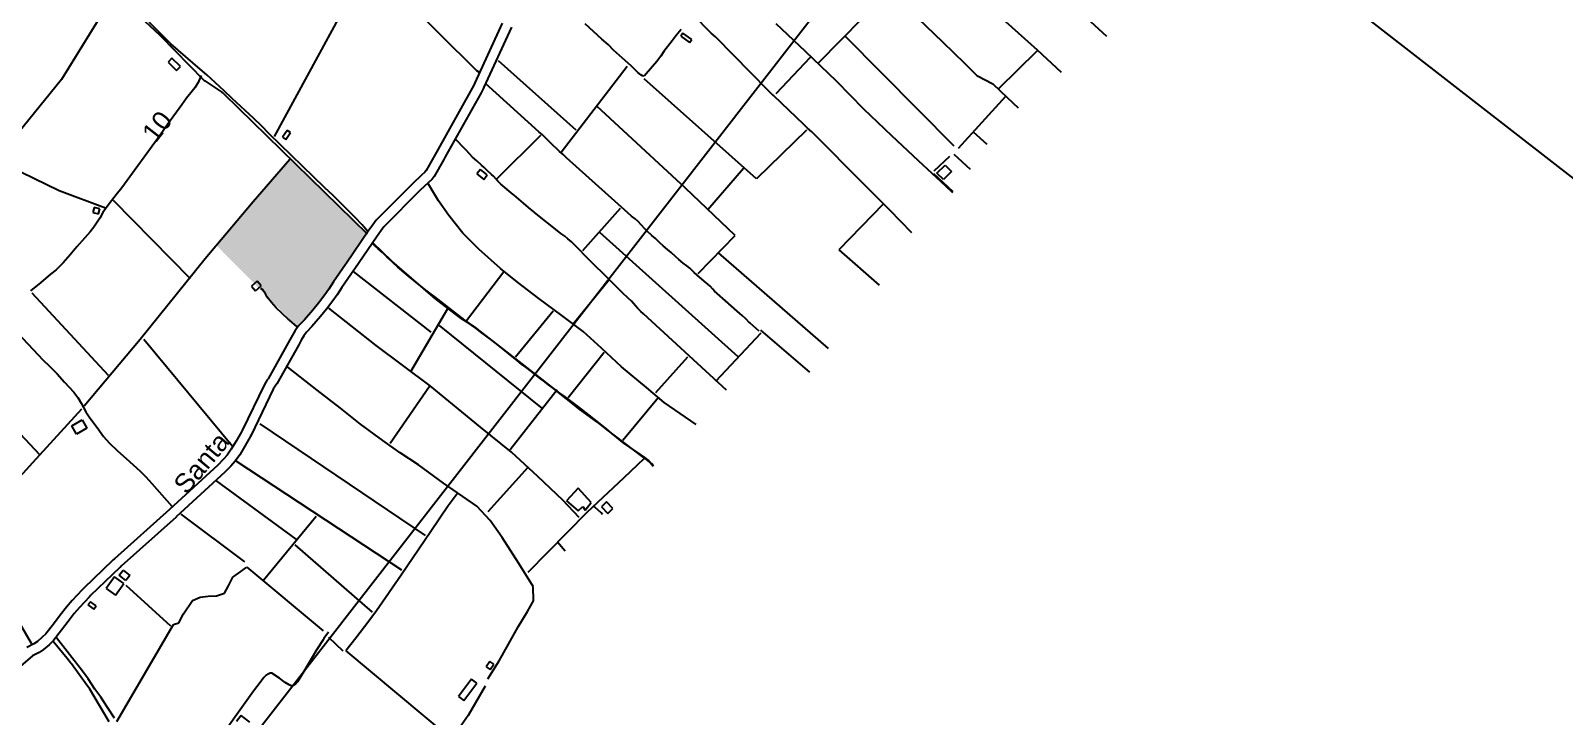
# Model space of a CAD drawing. Header units: metres. Extents: x 750363 to 753809, y 4417932 to 4421953.
# Drawn here: x 751141 to 752357, y 4420612 to 4421156 of the extents above; entities that cross this region are included whole.
import ezdxf
from ezdxf.enums import TextEntityAlignment as Align

# ---------------------------------------------------------------- set-up
doc = ezdxf.new("R2010")
doc.units = ezdxf.units.M
for name, color, linetype in [('----AMARILLO', 2, 'Continuous'), ('ACEQUIAS$0$125', 8, 'Continuous'), ('ACEQUIAS$0$162', 8, 'Continuous'), ('CAMINOS$0$84', 8, 'Continuous'), ('CAMINOS$0$85', 8, 'Continuous'), ('M2$0$11', 8, 'Continuous'), ('M2$0$16', 8, 'Continuous'), ('TEXTOS10$0$5', 8, 'Continuous'), ('TEXTOS10$0$997', 8, 'Continuous')]:
    doc.layers.add(name, color=color, linetype=linetype)
doc.styles.add('Arial', font='arial.ttf')

msp = doc.modelspace()

# ---------------------------------------------------------------- hatches: boundary and pattern name
at = {"layer": '----AMARILLO'}
msp.add_hatch(color=52, dxfattribs=at).paths.add_polyline_path([(751407.3, 4420995), (751372.6, 4420943.5), (751361.1, 4420929.5), (751353.1, 4420920.4), (751332.2, 4420941.6), (751288.6, 4420985.6), (751347.2, 4421053.7)])

# ---------------------------------------------------------------- linework, layer by layer
msp.add_lwpolyline([(750362.6, 4419366.9), (751925.9, 4421379.1), (753772.5, 4419944.5), (752209.3, 4417932.3)], close=True)
at = {"layer": 'ACEQUIAS$0$125', "color": 254}
for p, q in [((751334.7, 4421071.9, 1.3), (751408.8, 4421208.2, 1.3)), ((751204.8, 4421180.2, 1.3), (751166, 4421117.1, 1.3)), ((751822.5, 4421187.8, 1.3), (751765.8, 4421130.1, 1.3)), ((751891.4, 4421183.5, 1.3), (751939.2, 4421140.6, 1.3)), ((751838.3, 4421171.8, 1.3), (751864.1, 4421146.9, 1.3)), ((751732.1, 4421161.4, 1.3), (751755.2, 4421139.5, 1.3)), ((751787, 4421151.3, 1.3), (751873.2, 4421064.3, 1.3)), ((751864.1, 4421146.9, 1.3), (751881.5, 4421129.8, 1.3)), ((751573.7, 4421076.9, 1.3), (751512.2, 4421131.7, 1.3)), ((751759.2, 4421134.5, 1.3), (751732.1, 4421105.7, 1.3)), ((751755.2, 4421139.5, 1.3), (751780, 4421115.8, 1.3)), ((751908.8, 4421109.9, 1.3), (751939.1, 4421139.8, 1.3)), ((751939.2, 4421140.6, 1.3), (751958.2, 4421122.7, 1.3)), ((751614.2, 4421127.2, 1.3), (751562, 4421059.2, 1.3)), ((751881.5, 4421129.8, 1.3), (751891.4, 4421120.1, 1.3)), ((751881.5, 4421129.8, 1.3), (751891.4, 4421120.1, 1.3)), ((751891.4, 4421120.1, 1.3), (751904.2, 4421113.5, 1.3)), ((751166, 4421117.1, 1.3), (751113.6, 4421052.5, 1.3)), ((751716.8, 4421038.3, 1.3), (751627.7, 4421117.4, 1.3)), ((751780, 4421115.8, 1.3), (751801.6, 4421093.8, 1.3)), ((751904.2, 4421113.5, 1.3), (751915.4, 4421102.6, 1.3)), ((751660.5, 4421030.9, 1.3), (751590.2, 4421095.9, 1.3)), ((751914.2, 4421103.5, 1.3), (751876.5, 4421062.2, 1.3)), ((751914.2, 4421103.5, 1.3), (751876.5, 4421062.2, 1.3)), ((751915.4, 4421102.6, 1.3), (751924.2, 4421094.4, 1.3)), ((751801.6, 4421093.8, 1.3), (751823.8, 4421072.7, 1.3)), ((751545.5, 4421072.6, 1.3), (751510.9, 4421038.2, 1.3)), ((751756.3, 4421076.8, 1.3), (751716.8, 4421038.3, 1.3)), ((751823.8, 4421072.7, 1.3), (751845, 4421052.7, 1.3)), ((751888.6, 4421075.5, 1.3), (751899.4, 4421065.7, 1.3)), ((751347, 4421053.6, 1.3), (751317.7, 4421020, 1.3)), ((751678.2, 4421014, 1.3), (751706.4, 4421046.6, 1.3)), ((751845, 4421052.7, 1.3), (751866.5, 4421032.7, 1.3)), ((751869.7, 4421055.9, 1.3), (751857.4, 4421044.2, 1.3)), ((751464.6, 4421020.7, 1.3), (751456.9, 4421033.9, 1.3)), ((751872.6, 4421028, 1.3), (751857.2, 4421042.2, 1.3)), ((751872.6, 4421028, 1.3), (751857.2, 4421042.2, 1.3)), ((751206.9, 4421021.2, 1.3), (751267.9, 4420959.2, 1.3)), ((751699.9, 4420993.2, 1.3), (751660.5, 4421030.9, 1.3)), ((751866.5, 4421032.7, 1.3), (751872.2, 4421027.5, 1.3)), ((751317.7, 4421020, 1.3), (751279.7, 4420974.9, 1.3)), ((751472.8, 4421009.2, 1.3), (751464.6, 4421020.7, 1.3)), ((751484.1, 4420995.1, 1.3), (751472.8, 4421009.2, 1.3)), ((751579.2, 4420981.4, 1.3), (751609.1, 4421014.9, 1.3)), ((751496.8, 4420982.4, 1.3), (751484.1, 4420995.1, 1.3)), ((751592.3, 4420996, 1.3), (751702, 4420897.4, 1.3)), ((751670.4, 4420963.1, 1.3), (751699.9, 4420993.2, 1.3)), ((751279.7, 4420974.9, 1.3), (751228.4, 4420911, 1.3)), ((751513.9, 4420967.2, 1.3), (751496.8, 4420982.4, 1.3)), ((751773.7, 4420903.8, 1.3), (751686.6, 4420979.5, 1.3)), ((751459, 4420916.8, 1.3), (751397.4, 4420964.8, 1.3)), ((751486.8, 4420925.9, 1.3), (751516.6, 4420964.8, 1.3)), ((751527.4, 4420956.4, 1.3), (751513.9, 4420967.2, 1.3)), ((751544.3, 4420943.3, 1.3), (751527.4, 4420956.4, 1.3)), ((751600, 4420958.2, 1.3), (751571.5, 4420922.9, 1.3)), ((751203.2, 4420882.4, 1.3), (751142.8, 4420947.7, 1.3)), ((751562.4, 4420929.9, 1.3), (751544.3, 4420943.3, 1.3)), ((751415.2, 4420906, 1.3), (751377.9, 4420935.7, 1.3)), ((751442.9, 4420885.6, 1.3), (751472.2, 4420935.5, 1.3)), ((751555.5, 4420933.2, 1.3), (751525.7, 4420896.9, 1.3)), ((751579.3, 4420917.1, 1.3), (751562.4, 4420929.9, 1.3)), ((751465.3, 4420922.1, 1.3), (751546.9, 4420856.3, 1.3)), ((751593.8, 4420904, 1.3), (751579.3, 4420917.1, 1.3)), ((751720.3, 4420915.8, 1.3), (751684.3, 4420877.5, 1.3)), ((751759, 4420884.9, 1.3), (751720.1, 4420918.3, 1.3)), ((751228.4, 4420911, 1.3), (751184, 4420858.1, 1.3)), ((751231.1, 4420911.1, 1.3), (751301.7, 4420826.1, 1.3)), ((751458.1, 4420874.1, 1.3), (751415.2, 4420906, 1.3)), ((751567.4, 4420864.9, 1.3), (751596.1, 4420900.7, 1.3)), ((751609.7, 4420889.2, 1.3), (751593.8, 4420904, 1.3)), ((751148.8, 4420819.4, 1.3), (751082.9, 4420889.7, 1.3)), ((751368.5, 4420870.7, 1.3), (751345.3, 4420888.9, 1.3)), ((751629.7, 4420872.8, 1.3), (751609.7, 4420889.2, 1.3)), ((751637.1, 4420868.8, 1.3), (751662.4, 4420897.2, 1.3)), ((751387.1, 4420856.5, 1.3), (751368.5, 4420870.7, 1.3)), ((751426.3, 4420828.7, 1.3), (751457.6, 4420873.9, 1.3)), ((751497.9, 4420841.3, 1.3), (751458.1, 4420874.1, 1.3)), ((751558.8, 4420870.9, 1.3), (751521.6, 4420823.3, 1.3)), ((751639.2, 4420864.8, 1.3), (751610.9, 4420830.9, 1.3)), ((751643.6, 4420861, 1.3), (751629.7, 4420872.8, 1.3)), ((751143.3, 4420813.3, 1.3), (751182, 4420855.9, 1.3)), ((751402.8, 4420843.7, 1.3), (751387.1, 4420856.5, 1.3)), ((751669, 4420843.5, 1.3), (751643.6, 4420861, 1.3)), ((751454.4, 4420755.6, 1.3), (751323.3, 4420843.9, 1.3)), ((751420.5, 4420830.7, 1.3), (751402.8, 4420843.7, 1.3)), ((751522.6, 4420821.5, 1.3), (751497.9, 4420841.3, 1.3)), ((751434.4, 4420821.1, 1.3), (751420.5, 4420830.7, 1.3)), ((751449, 4420811.6, 1.3), (751434.4, 4420821.1, 1.3)), ((751543.4, 4420802.3, 1.3), (751522.6, 4420821.5, 1.3)), ((751612, 4420801.4, 1.3), (751627.8, 4420816.6, 1.3)), ((751125.5, 4420793.9, 1.3), (751143.3, 4420813.3, 1.3)), ((751435.6, 4420728, 1.3), (751304.4, 4420814.4, 1.3)), ((751468.7, 4420796.9, 1.3), (751449, 4420811.6, 1.3)), ((751535.6, 4420809.4, 1.3), (751503.7, 4420774.2, 1.3)), ((751563.2, 4420783.5, 1.3), (751543.4, 4420802.3, 1.3)), ((751351.8, 4420752.6, 1.3), (751288.9, 4420798.7, 1.3)), ((751495.1, 4420778.7, 1.3), (751468.7, 4420796.9, 1.3)), ((751582.6, 4420773.9, 1.3), (751612, 4420801.4, 1.3)), ((751472.3, 4420778.9, 1.3), (751458.7, 4420758.7, 1.3)), ((751479.6, 4420788.6, 1.3), (751472.3, 4420778.9, 1.3)), ((751505.6, 4420767.3, 1.3), (751495.1, 4420778.7, 1.3)), ((751576.3, 4420769.7, 1.3), (751563.2, 4420783.5, 1.3)), ((751311.3, 4420734.6, 1.3), (751260.7, 4420772.5, 1.3)), ((751325.7, 4420719.8, 1.3), (751367.8, 4420770.8, 1.3)), ((751515.2, 4420753.8, 1.3), (751505.6, 4420767.3, 1.3)), ((751535.7, 4420726.5, 1.3), (751582.6, 4420773.9, 1.3)), ((751458.7, 4420758.7, 1.3), (751435, 4420724, 1.3)), ((751528.4, 4420733.2, 1.3), (751515.2, 4420753.8, 1.3)), ((751412.5, 4420694.7, 1.3), (751351, 4420748.2, 1.3)), ((751565.2, 4420743.1, 1.3), (751559.1, 4420750.1, 1.3)), ((751306.1, 4420725.6, 1.3), (751312.7, 4420730.4, 1.3)), ((751312.7, 4420730.4, 1.3), (751373.2, 4420679.9, 1.3)), ((751539.8, 4420715, 1.3), (751528.4, 4420733.2, 1.3)), ((751298.3, 4420715.7, 1.3), (751301.7, 4420722.4, 1.3)), ((751301.7, 4420722.4, 1.3), (751306.1, 4420725.6, 1.3)), ((751435, 4420724, 1.3), (751415.7, 4420695.7, 1.3)), ((751252.7, 4420683.5, 1.3), (751217.2, 4420715.9, 1.3)), ((751269.8, 4420704, 1.3), (751275.9, 4420706.7, 1.3)), ((751275.9, 4420706.7, 1.3), (751282.2, 4420707.3, 1.3)), ((751282.2, 4420707.3, 1.3), (751288.7, 4420707.7, 1.3)), ((751288.7, 4420707.7, 1.3), (751295.1, 4420709.8, 1.3)), ((751295.1, 4420709.8, 1.3), (751298.3, 4420715.7, 1.3)), ((751540.1, 4420703.7, 1.3), (751539.8, 4420715, 1.3)), ((751258.9, 4420686.3, 1.3), (751262.7, 4420693.5, 1.3)), ((751262.7, 4420693.5, 1.3), (751269.8, 4420704, 1.3)), ((751415.7, 4420695.7, 1.3), (751409.5, 4420687.5, 1.3)), ((751527.8, 4420683.1, 1.3), (751535.3, 4420695.3, 1.3)), ((751535.3, 4420695.3, 1.3), (751540.1, 4420703.7, 1.3)), ((751209.8, 4420608, 1.3), (751254.6, 4420685, 1.3)), ((751254.6, 4420685, 1.3), (751258.9, 4420686.3, 1.3)), ((751409.5, 4420687.5, 1.3), (751399.1, 4420674, 1.3)), ((751520.2, 4420669.3, 1.3), (751527.8, 4420683.1, 1.3)), ((751389.2, 4420663.7, 1.3), (751377.8, 4420674.7, 1.3)), ((751399.1, 4420674, 1.3), (751391.4, 4420664, 1.3)), ((751512.9, 4420656.1, 1.3), (751520.2, 4420669.3, 1.3)), ((751391.4, 4420664, 1.3), (751473.1, 4420595.6, 1.3)), ((751503.9, 4420641.9, 1.3), (751512.9, 4420656.1, 1.3)), ((751501.8, 4420636, 1.3), (751494.1, 4420622.8, 1.3)), ((751494.1, 4420622.8, 1.3), (751488.2, 4420612.8, 1.3)), ((751488.2, 4420612.8, 1.3), (751480.9, 4420602.2, 1.3))]:
    msp.add_line(p, q, dxfattribs=at)
at = {"layer": 'ACEQUIAS$0$162', "color": 254}
for p, q in [((751680.9, 4421153.8, 1.3), (751641.8, 4421193.5, 1.3)), ((751228.4, 4421166.6, 1.3), (751243.7, 4421152.4, 1.3)), ((751243.7, 4421152.4, 1.3), (751244.2, 4421151.9, 1.3)), ((751244.2, 4421151.9, 1.3), (751244.5, 4421151.5, 1.3)), ((751244.5, 4421151.5, 1.3), (751278.4, 4421116.6, 1.3)), ((751684.3, 4421150.8, 1.3), (751680.9, 4421153.8, 1.3)), ((751684.9, 4421150.3, 1.3), (751684.3, 4421150.8, 1.3)), ((751725.9, 4421108.3, 1.3), (751684.9, 4421150.3, 1.3)), ((751278.4, 4421116.6, 1.3), (751279, 4421116.2, 1.3)), ((751279, 4421116.2, 1.3), (751279.4, 4421116, 1.3)), ((751279.4, 4421116, 1.3), (751293.1, 4421107, 1.3)), ((751293.1, 4421107, 1.3), (751293.6, 4421106.6, 1.3)), ((751293.6, 4421106.6, 1.3), (751294.5, 4421105.7, 1.3)), ((751544.3, 4421075.6, 1.3), (751502.1, 4421113.7, 1.3)), ((751726.7, 4421107.5, 1.3), (751725.9, 4421108.3, 1.3)), ((751729.9, 4421104.4, 1.3), (751726.7, 4421107.5, 1.3)), ((751294.5, 4421105.7, 1.3), (751408.1, 4420994.6, 1.3)), ((751730.5, 4421103.9, 1.3), (751729.9, 4421104.4, 1.3)), ((751754.4, 4421081.3, 1.3), (751730.5, 4421103.9, 1.3)), ((751052.4, 4421083.5, 1.3), (751164, 4421028.9, 1.3)), ((751547.1, 4421073.1, 1.3), (751544.3, 4421075.6, 1.3)), ((751550.4, 4421069.9, 1.3), (751547.1, 4421073.1, 1.3)), ((751553.3, 4421067, 1.3), (751550.4, 4421069.9, 1.3)), ((751757.3, 4421078.4, 1.3), (751754.4, 4421081.3, 1.3)), ((751760.6, 4421075.5, 1.3), (751757.3, 4421078.4, 1.3)), ((751761.1, 4421075, 1.3), (751760.6, 4421075.5, 1.3)), ((751778.7, 4421057.4, 1.3), (751761.1, 4421075, 1.3)), ((751480.1, 4421067.7, 1.3), (751478.4, 4421069.4, 1.3)), ((751483.8, 4421063.8, 1.3), (751480.1, 4421067.7, 1.3)), ((751486.6, 4421060.9, 1.3), (751483.8, 4421063.8, 1.3)), ((751489.3, 4421058, 1.3), (751486.6, 4421060.9, 1.3)), ((751491.8, 4421055.4, 1.3), (751489.3, 4421058, 1.3)), ((751560.7, 4421060, 1.3), (751553.3, 4421067, 1.3)), ((751563.5, 4421057.4, 1.3), (751560.7, 4421060, 1.3)), ((751495.1, 4421052.4, 1.3), (751491.8, 4421055.4, 1.3)), ((751498.9, 4421049.1, 1.3), (751495.1, 4421052.4, 1.3)), ((751501, 4421047.2, 1.3), (751498.9, 4421049.1, 1.3)), ((751503, 4421045.1, 1.3), (751501, 4421047.2, 1.3)), ((751566.2, 4421054.8, 1.3), (751563.5, 4421057.4, 1.3)), ((751614.7, 4421011.3, 1.3), (751566.2, 4421054.8, 1.3)), ((751779.8, 4421056.2, 1.3), (751778.7, 4421057.4, 1.3)), ((751783.6, 4421052.3, 1.3), (751779.8, 4421056.2, 1.3)), ((751784.1, 4421051.7, 1.3), (751783.6, 4421052.3, 1.3)), ((751818, 4421017.8, 1.3), (751784.1, 4421051.7, 1.3)), ((751506.8, 4421041.6, 1.3), (751503, 4421045.1, 1.3)), ((751508.3, 4421040.3, 1.3), (751506.8, 4421041.6, 1.3)), ((751510.5, 4421037.9, 1.3), (751508.3, 4421040.3, 1.3)), ((751511.7, 4421036.4, 1.3), (751510.5, 4421037.9, 1.3)), ((751514.2, 4421034.1, 1.3), (751511.7, 4421036.4, 1.3)), ((751524, 4421025.7, 1.3), (751514.2, 4421034.1, 1.3)), ((751164, 4421028.9, 1.3), (751164.2, 4421028.9, 1.3)), ((751164.2, 4421028.9, 1.3), (751200.7, 4421015.2, 1.3)), ((751524.6, 4421025.2, 1.3), (751524, 4421025.7, 1.3)), ((751532, 4421019, 1.3), (751524.6, 4421025.2, 1.3)), ((751536.1, 4421015.5, 1.3), (751532, 4421019, 1.3)), ((751540.2, 4421012.1, 1.3), (751536.1, 4421015.5, 1.3)), ((751540.8, 4421011.6, 1.3), (751540.2, 4421012.1, 1.3)), ((751560.1, 4420996.1, 1.3), (751540.8, 4421011.6, 1.3)), ((751617.8, 4421008.6, 1.3), (751614.7, 4421011.3, 1.3)), ((751821.9, 4421013.9, 1.3), (751818, 4421017.8, 1.3)), ((751822.4, 4421013.4, 1.3), (751821.9, 4421013.9, 1.3)), ((751839.8, 4420995.4, 1.3), (751822.4, 4421013.4, 1.3)), ((751620.5, 4421006.4, 1.3), (751617.8, 4421008.6, 1.3)), ((751623, 4421004.3, 1.3), (751620.5, 4421006.4, 1.3)), ((751625.3, 4421001.9, 1.3), (751623, 4421004.3, 1.3)), ((751628.2, 4420998.7, 1.3), (751625.3, 4421001.9, 1.3)), ((751630.1, 4420996.7, 1.3), (751628.2, 4420998.7, 1.3)), ((751408.1, 4420994.6, 1.3), (751408, 4420994.7, 1.3)), ((751414.3, 4420985.2, 1.3), (751412.4, 4420986.9, 1.3)), ((751415.4, 4420984.9, 1.3), (751413.2, 4420986.9, 1.3)), ((751417, 4420982.7, 1.3), (751414.3, 4420985.2, 1.3)), ((751418, 4420982.6, 1.3), (751415.4, 4420984.9, 1.3)), ((751561.8, 4420994.9, 1.3), (751560.1, 4420996.1, 1.3)), ((751564.8, 4420992.7, 1.3), (751561.8, 4420994.9, 1.3)), ((751567.3, 4420990.7, 1.3), (751564.8, 4420992.7, 1.3)), ((751570.1, 4420988.2, 1.3), (751567.3, 4420990.7, 1.3)), ((751587.4, 4420970.8, 1.3), (751570.1, 4420988.2, 1.3)), ((751633.8, 4420993.3, 1.3), (751630.1, 4420996.7, 1.3)), ((751636.6, 4420990.9, 1.3), (751633.8, 4420993.3, 1.3)), ((751640.2, 4420987.6, 1.3), (751636.6, 4420990.9, 1.3)), ((751642.9, 4420985.1, 1.3), (751640.2, 4420987.6, 1.3)), ((751646.2, 4420982.3, 1.3), (751642.9, 4420985.1, 1.3)), ((751420.3, 4420979.8, 1.3), (751417, 4420982.7, 1.3)), ((751421.6, 4420978.9, 1.3), (751418, 4420982.6, 1.3)), ((751423.8, 4420976.5, 1.3), (751420.3, 4420979.8, 1.3)), ((751426.1, 4420974.6, 1.3), (751421.6, 4420978.9, 1.3)), ((751435.7, 4420966, 1.3), (751423.8, 4420976.5, 1.3)), ((751428.9, 4420971.7, 1.3), (751426.1, 4420974.6, 1.3)), ((751649.2, 4420979.8, 1.3), (751646.2, 4420982.3, 1.3)), ((751652.7, 4420976.5, 1.3), (751649.2, 4420979.8, 1.3)), ((751655.1, 4420974.3, 1.3), (751652.7, 4420976.5, 1.3)), ((751658.6, 4420971.5, 1.3), (751655.1, 4420974.3, 1.3)), ((751432.6, 4420968.3, 1.3), (751428.9, 4420971.7, 1.3)), ((751437.5, 4420964, 1.3), (751432.6, 4420968.3, 1.3)), ((751460.4, 4420944.6, 1.3), (751435.7, 4420966, 1.3)), ((751441, 4420961, 1.3), (751437.5, 4420964, 1.3)), ((751452, 4420952.1, 1.3), (751441, 4420961, 1.3)), ((751590.5, 4420967.7, 1.3), (751587.4, 4420970.8, 1.3)), ((751593.7, 4420964.7, 1.3), (751590.5, 4420967.7, 1.3)), ((751600.6, 4420957.8, 1.3), (751593.7, 4420964.7, 1.3)), ((751661.6, 4420969.3, 1.3), (751658.6, 4420971.5, 1.3)), ((751663.9, 4420967.4, 1.3), (751661.6, 4420969.3, 1.3)), ((751667.4, 4420964.1, 1.3), (751663.9, 4420967.4, 1.3)), ((751669.4, 4420962.1, 1.3), (751667.4, 4420964.1, 1.3)), ((751675.2, 4420957.2, 1.3), (751669.4, 4420962.1, 1.3)), ((751455.8, 4420949.1, 1.3), (751452, 4420952.1, 1.3)), ((751458.9, 4420946.7, 1.3), (751455.8, 4420949.1, 1.3)), ((751604.4, 4420954, 1.3), (751600.6, 4420957.8, 1.3)), ((751607.1, 4420951.3, 1.3), (751604.4, 4420954, 1.3)), ((751610.9, 4420947.7, 1.3), (751607.1, 4420951.3, 1.3)), ((751678.2, 4420954.8, 1.3), (751675.2, 4420957.2, 1.3)), ((751680.1, 4420953.1, 1.3), (751678.2, 4420954.8, 1.3)), ((751682.2, 4420950.8, 1.3), (751680.1, 4420953.1, 1.3)), ((751683.4, 4420949.3, 1.3), (751682.2, 4420950.8, 1.3)), ((751694.2, 4420939.6, 1.3), (751683.4, 4420949.3, 1.3)), ((751461.7, 4420944.8, 1.3), (751458.9, 4420946.7, 1.3)), ((751463.3, 4420942.3, 1.3), (751460.4, 4420944.6, 1.3)), ((751479.9, 4420930.6, 1.3), (751461.7, 4420944.8, 1.3)), ((751479.3, 4420930.1, 1.3), (751463.3, 4420942.3, 1.3)), ((751614.8, 4420943.9, 1.3), (751610.9, 4420947.7, 1.3)), ((751617.6, 4420941.2, 1.3), (751614.8, 4420943.9, 1.3)), ((751620.9, 4420937.5, 1.3), (751617.6, 4420941.2, 1.3)), ((751622.7, 4420935.5, 1.3), (751620.9, 4420937.5, 1.3)), ((751694.8, 4420939.1, 1.3), (751694.2, 4420939.6, 1.3)), ((751703.6, 4420931.5, 1.3), (751694.8, 4420939.1, 1.3)), ((751482.8, 4420927.5, 1.3), (751479.3, 4420930.1, 1.3)), ((751483.1, 4420928.1, 1.3), (751479.9, 4420930.6, 1.3)), ((751486.8, 4420924.8, 1.3), (751482.8, 4420927.5, 1.3)), ((751485.7, 4420926.1, 1.3), (751483.1, 4420928.1, 1.3)), ((751489, 4420923.9, 1.3), (751485.7, 4420926.1, 1.3)), ((751490.8, 4420922.2, 1.3), (751486.8, 4420924.8, 1.3)), ((751494, 4420920.4, 1.3), (751489, 4420923.9, 1.3)), ((751625.1, 4420933.1, 1.3), (751622.7, 4420935.5, 1.3)), ((751627.3, 4420931.1, 1.3), (751625.1, 4420933.1, 1.3)), ((751692.9, 4420870.7, 1.3), (751627.3, 4420931.1, 1.3)), ((751705.4, 4420929.9, 1.3), (751703.6, 4420931.5, 1.3)), ((751708.2, 4420927.3, 1.3), (751705.4, 4420929.9, 1.3)), ((751711.3, 4420924.2, 1.3), (751708.2, 4420927.3, 1.3)), ((751711.8, 4420923.7, 1.3), (751711.3, 4420924.2, 1.3)), ((751494.2, 4420919.9, 1.3), (751490.8, 4420922.2, 1.3)), ((751497.8, 4420917.6, 1.3), (751494, 4420920.4, 1.3)), ((751498.4, 4420916.7, 1.3), (751494.2, 4420919.9, 1.3)), ((751512.1, 4420906.3, 1.3), (751497.8, 4420917.6, 1.3)), ((751503.4, 4420912.9, 1.3), (751498.4, 4420916.7, 1.3)), ((751508.2, 4420909.2, 1.3), (751503.4, 4420912.9, 1.3)), ((751718.8, 4420917.6, 1.3), (751711.8, 4420923.7, 1.3)), ((751557.5, 4420871.1, 1.3), (751508.2, 4420909.2, 1.3)), ((751527, 4420894.2, 1.3), (751512.1, 4420906.3, 1.3)), ((751530.6, 4420891.4, 1.3), (751527, 4420894.2, 1.3)), ((751533.9, 4420888.9, 1.3), (751530.6, 4420891.4, 1.3)), ((751537.3, 4420886.2, 1.3), (751533.9, 4420888.9, 1.3)), ((751539.9, 4420884.1, 1.3), (751537.3, 4420886.2, 1.3)), ((751545, 4420880.2, 1.3), (751539.9, 4420884.1, 1.3)), ((751548.9, 4420877.3, 1.3), (751545, 4420880.2, 1.3)), ((751551.9, 4420874.9, 1.3), (751548.9, 4420877.3, 1.3)), ((751555.6, 4420872.2, 1.3), (751551.9, 4420874.9, 1.3)), ((751559.8, 4420868.9, 1.3), (751555.6, 4420872.2, 1.3)), ((751561, 4420868.3, 1.3), (751557.5, 4420871.1, 1.3)), ((751572.6, 4420858.7, 1.3), (751559.8, 4420868.9, 1.3)), ((751565.1, 4420865.4, 1.3), (751561, 4420868.3, 1.3)), ((751568.4, 4420863.1, 1.3), (751565.1, 4420865.4, 1.3)), ((751575.6, 4420857.5, 1.3), (751568.4, 4420863.1, 1.3)), ((751575.6, 4420856.3, 1.3), (751572.6, 4420858.7, 1.3)), ((751590.1, 4420846.1, 1.3), (751575.6, 4420857.5, 1.3)), ((751588.4, 4420846.9, 1.3), (751575.6, 4420856.3, 1.3)), ((751591.8, 4420844.5, 1.3), (751588.4, 4420846.9, 1.3)), ((751594.5, 4420842.7, 1.3), (751590.1, 4420846.1, 1.3)), ((751595.4, 4420841.7, 1.3), (751591.8, 4420844.5, 1.3)), ((751597.9, 4420840, 1.3), (751594.5, 4420842.7, 1.3)), ((751598.5, 4420839.2, 1.3), (751595.4, 4420841.7, 1.3)), ((751602.2, 4420836.4, 1.3), (751597.9, 4420840, 1.3)), ((751625.9, 4420818.4, 1.3), (751598.5, 4420839.2, 1.3)), ((751606, 4420833.1, 1.3), (751602.2, 4420836.4, 1.3)), ((751608.9, 4420830.7, 1.3), (751606, 4420833.1, 1.3)), ((751611.9, 4420828.4, 1.3), (751608.9, 4420830.7, 1.3)), ((751616.5, 4420825.2, 1.3), (751611.9, 4420828.4, 1.3)), ((751624.7, 4420819.6, 1.3), (751616.5, 4420825.2, 1.3)), ((751627.2, 4420818, 1.3), (751624.7, 4420819.6, 1.3)), ((751629.6, 4420815.7, 1.3), (751625.9, 4420818.4, 1.3)), ((751629.2, 4420816.5, 1.3), (751627.2, 4420818, 1.3)), ((751630.8, 4420815.1, 1.3), (751629.2, 4420816.5, 1.3)), ((751632.3, 4420813.6, 1.3), (751629.6, 4420815.7, 1.3)), ((751634.9, 4420810.3, 1.3), (751630.8, 4420815.1, 1.3)), ((751633.6, 4420812.5, 1.3), (751632.3, 4420813.6, 1.3)), ((751635.1, 4420810.6, 1.3), (751633.6, 4420812.5, 1.3)), ((751089, 4420760.9, 1.3), (751141.8, 4420670.1, 1.3)), ((751141.8, 4420670.1, 1.3), (751142, 4420669.9, 1.3)), ((751159.3, 4420671.4, 1.3), (751159.2, 4420671.3, 1.3)), ((751170.5, 4420658.1, 1.3), (751159.3, 4420671.4, 1.3)), ((751173.4, 4420654.4, 1.3), (751170.5, 4420658.1, 1.3)), ((751173.9, 4420653.8, 1.3), (751173.4, 4420654.4, 1.3)), ((751185.9, 4420636.9, 1.3), (751173.9, 4420653.8, 1.3)), ((751187.9, 4420634.4, 1.3), (751185.9, 4420636.9, 1.3)), ((751188.3, 4420633.8, 1.3), (751187.9, 4420634.4, 1.3)), ((751203.8, 4420607.9, 1.3), (751188.3, 4420633.8, 1.3))]:
    msp.add_line(p, q, dxfattribs=at)
at = {"layer": 'CAMINOS$0$84', "color": 254}
for p, q in [((751410.2, 4421208.1, 1.3), (751494.9, 4421124.1, 1.3)), ((751994.3, 4421151.1, 1.3), (751931.9, 4421209.1, 1.3)), ((751248, 4421149.7, 1.3), (751223.7, 4421174.2, 1.3)), ((751587.6, 4421155.1, 1.3), (751580.9, 4421161, 1.3)), ((751594.2, 4421148.9, 1.3), (751587.6, 4421155.1, 1.3)), ((751657, 4421156.5, 1.3), (751653, 4421151.8, 1.3)), ((751252.6, 4421145.3, 1.3), (751248, 4421149.7, 1.3)), ((751275.7, 4421125.1, 1.3), (751252.6, 4421145.3, 1.3)), ((751599.1, 4421144.6, 1.3), (751594.2, 4421148.9, 1.3)), ((751603.4, 4421140.3, 1.3), (751599.1, 4421144.6, 1.3)), ((751649.8, 4421147.6, 1.3), (751643.3, 4421139.2, 1.3)), ((751653, 4421151.8, 1.3), (751649.8, 4421147.6, 1.3)), ((751610.6, 4421134, 1.3), (751603.4, 4421140.3, 1.3)), ((751617.4, 4421127.8, 1.3), (751610.6, 4421134, 1.3)), ((751637.8, 4421131.2, 1.3), (751634.4, 4421127.3, 1.3)), ((751640.9, 4421135.4, 1.3), (751637.8, 4421131.2, 1.3)), ((751643.3, 4421139.2, 1.3), (751640.9, 4421135.4, 1.3)), ((751276.5, 4421120.1, 1.3), (751274.8, 4421115.8, 1.3)), ((751281.1, 4421120.6, 1.3), (751275.7, 4421125.1, 1.3)), ((751294.8, 4421107.9, 1.3), (751281.1, 4421120.6, 1.3)), ((751494.9, 4421124.1, 1.3), (751496.9, 4421122.9, 1.3)), ((751496.9, 4421122.9, 1.3), (751496.9, 4421122.9, 1.3)), ((751622.8, 4421122.6, 1.3), (751617.4, 4421127.8, 1.3)), ((751625.1, 4421120.7, 1.3), (751622.8, 4421122.6, 1.3)), ((751626.3, 4421119.9, 1.3), (751625.1, 4421120.7, 1.3)), ((751627.6, 4421119.7, 1.3), (751626.3, 4421119.9, 1.3)), ((751634.4, 4421127.3, 1.3), (751627.6, 4421119.7, 1.3)), ((751269.4, 4421107.8, 1.3), (751265.1, 4421102.2, 1.3)), ((751271.5, 4421110.3, 1.3), (751269.4, 4421107.8, 1.3)), ((751274.2, 4421114.7, 1.3), (751271.5, 4421110.3, 1.3)), ((751274.8, 4421115.8, 1.3), (751274.2, 4421114.7, 1.3)), ((751301.2, 4421101.8, 1.3), (751294.8, 4421107.9, 1.3)), ((751261.4, 4421096.8, 1.3), (751250, 4421081.2, 1.3)), ((751265.1, 4421102.2, 1.3), (751261.4, 4421096.8, 1.3)), ((751311.4, 4421092.5, 1.3), (751301.2, 4421101.8, 1.3)), ((751318.1, 4421086.3, 1.3), (751311.4, 4421092.5, 1.3)), ((751324.6, 4421079.9, 1.3), (751318.1, 4421086.3, 1.3)), ((751244.2, 4421072.9, 1.3), (751213.7, 4421031.1, 1.3)), ((751250, 4421081.2, 1.3), (751244.2, 4421072.9, 1.3)), ((751330.4, 4421074, 1.3), (751324.6, 4421079.9, 1.3)), ((751374.7, 4421031.2, 1.3), (751330.4, 4421074, 1.3)), ((751886.3, 4421045.6, 1.3), (751873.5, 4421057.6, 1.3)), ((751886.3, 4421045.6, 1.3), (751873.5, 4421057.6, 1.3)), ((751209.2, 4421025.5, 1.3), (751203.8, 4421018.4, 1.3)), ((751213.7, 4421031.1, 1.3), (751209.2, 4421025.5, 1.3)), ((751380.9, 4421025.4, 1.3), (751374.7, 4421031.2, 1.3)), ((751398.6, 4421007.6, 1.3), (751380.9, 4421025.4, 1.3)), ((751198.8, 4421011.5, 1.3), (751196.2, 4421007.1, 1.3)), ((751203.8, 4421018.4, 1.3), (751198.8, 4421011.5, 1.3)), ((751191.6, 4421000, 1.3), (751188.6, 4420996.1, 1.3)), ((751196.2, 4421007.1, 1.3), (751191.6, 4421000, 1.3)), ((751404.2, 4421001.8, 1.3), (751398.6, 4421007.6, 1.3)), ((751405.6, 4421000.3, 1.3), (751404.2, 4421001.8, 1.3)), ((751408.5, 4420996.8, 1.3), (751405.6, 4421000.3, 1.3)), ((751184.5, 4420991.4, 1.3), (751178.2, 4420984.4, 1.3)), ((751188.6, 4420996.1, 1.3), (751184.5, 4420991.4, 1.3)), ((751172.9, 4420978.1, 1.3), (751167.2, 4420971.7, 1.3)), ((751178.2, 4420984.4, 1.3), (751172.9, 4420978.1, 1.3)), ((751157.3, 4420962.7, 1.3), (751149.5, 4420956, 1.3)), ((751161.6, 4420966.2, 1.3), (751157.3, 4420962.7, 1.3)), ((751167.2, 4420971.7, 1.3), (751161.6, 4420966.2, 1.3)), ((751149.5, 4420956, 1.3), (751141.3, 4420949.4, 1.3)), ((751325.1, 4420950.5, 1.3), (751324, 4420951.4, 1.3)), ((751327.6, 4420947, 1.3), (751325.1, 4420950.5, 1.3)), ((751329, 4420944.4, 1.3), (751327.6, 4420947, 1.3)), ((751332.4, 4420940.1, 1.3), (751329, 4420944.4, 1.3)), ((751336.1, 4420936, 1.3), (751332.4, 4420940.1, 1.3)), ((751345.6, 4420927.1, 1.3), (751336.1, 4420936, 1.3)), ((751346.5, 4420926.2, 1.3), (751345.6, 4420927.1, 1.3)), ((751352.6, 4420920.9, 1.3), (751346.5, 4420926.2, 1.3)), ((751127.2, 4420920.4, 1.3), (751151.4, 4420894.5, 1.3)), ((751151.4, 4420894.5, 1.3), (751156.2, 4420890, 1.3)), ((751156.2, 4420890, 1.3), (751162.4, 4420883.6, 1.3)), ((751162.4, 4420883.6, 1.3), (751168.3, 4420877, 1.3)), ((751168.3, 4420877, 1.3), (751175.6, 4420869.1, 1.3)), ((751175.6, 4420869.1, 1.3), (751178.9, 4420864.9, 1.3)), ((751178.9, 4420864.9, 1.3), (751181.5, 4420860.4, 1.3)), ((751181.5, 4420860.4, 1.3), (751185.1, 4420853.5, 1.3)), ((751185.1, 4420853.5, 1.3), (751188.4, 4420848.8, 1.3)), ((751188.4, 4420848.8, 1.3), (751194.2, 4420841.2, 1.3)), ((751194.2, 4420841.2, 1.3), (751199.2, 4420834.1, 1.3)), ((751199.2, 4420834.1, 1.3), (751203.7, 4420829, 1.3)), ((751203.7, 4420829, 1.3), (751210.2, 4420822.7, 1.3)), ((751210.2, 4420822.7, 1.3), (751217.1, 4420816.6, 1.3)), ((751217.1, 4420816.6, 1.3), (751228.2, 4420806.6, 1.3)), ((751228.2, 4420806.6, 1.3), (751232.8, 4420802, 1.3)), ((751232.8, 4420802, 1.3), (751237.5, 4420796.7, 1.3)), ((751237.5, 4420796.7, 1.3), (751253.3, 4420778.8, 1.3)), ((751253.3, 4420778.8, 1.3), (751253.8, 4420778.3, 1.3)), ((751588.6, 4420777.9, 1.3), (751588.1, 4420778.3, 1.3)), ((751593.6, 4420773.4, 1.3), (751588.6, 4420777.9, 1.3)), ((751594.8, 4420772.2, 1.3), (751593.6, 4420773.4, 1.3)), ((751162, 4420674.4, 1.3), (751161.9, 4420674.4, 1.3)), ((751182.5, 4420648, 1.3), (751162, 4420674.4, 1.3)), ((751373.2, 4420672.8, 1.3), (751368.4, 4420665.1, 1.3)), ((751373.9, 4420673.9, 1.3), (751373.2, 4420672.8, 1.3)), ((751377.6, 4420678.9, 1.3), (751373.9, 4420673.9, 1.3)), ((751368.4, 4420665.1, 1.3), (751358.1, 4420647.8, 1.3)), ((751187.1, 4420641.8, 1.3), (751182.5, 4420648, 1.3)), ((751328, 4420644.6, 1.3), (751326.4, 4420642.9, 1.3)), ((751329.6, 4420645.7, 1.3), (751328, 4420644.6, 1.3)), ((751331.3, 4420646.3, 1.3), (751329.6, 4420645.7, 1.3)), ((751332.6, 4420646.3, 1.3), (751331.3, 4420646.3, 1.3)), ((751338.6, 4420642.4, 1.3), (751332.6, 4420646.3, 1.3)), ((751358.1, 4420647.8, 1.3), (751353, 4420639.6, 1.3)), ((751192.4, 4420633.8, 1.3), (751187.1, 4420641.8, 1.3)), ((751197.1, 4420627.4, 1.3), (751192.4, 4420633.8, 1.3)), ((751318, 4420632.1, 1.3), (751285.9, 4420587, 1.3)), ((751323.3, 4420638.9, 1.3), (751318, 4420632.1, 1.3)), ((751326.4, 4420642.9, 1.3), (751323.3, 4420638.9, 1.3)), ((751343.2, 4420639, 1.3), (751338.6, 4420642.4, 1.3)), ((751346.3, 4420637.1, 1.3), (751343.2, 4420639, 1.3)), ((751347.9, 4420636.3, 1.3), (751346.3, 4420637.1, 1.3)), ((751349.2, 4420636.2, 1.3), (751347.9, 4420636.3, 1.3)), ((751351.1, 4420637.5, 1.3), (751349.2, 4420636.2, 1.3)), ((751353, 4420639.6, 1.3), (751351.1, 4420637.5, 1.3)), ((751202.5, 4420619.2, 1.3), (751197.1, 4420627.4, 1.3)), ((751207.8, 4420610.7, 1.3), (751202.5, 4420619.2, 1.3))]:
    msp.add_line(p, q, dxfattribs=at)
at = {"layer": 'CAMINOS$0$85', "color": 254}
for p, q in [((751515.2, 4421161.7, 1.3), (751493.5, 4421114.3, 1.3)), ((751522.5, 4421158.5, 1.3), (751500.6, 4421110.8, 1.3)), ((751491.5, 4421110.1, 1.3), (751463.1, 4421059.5, 1.3)), ((751498.6, 4421106.5, 1.3), (751470.1, 4421055.7, 1.3)), ((751492.9, 4421113.1, 1.3), (751491.5, 4421110.1, 1.3)), ((751493.5, 4421114.3, 1.3), (751492.9, 4421113.1, 1.3)), ((751500, 4421109.6, 1.3), (751498.6, 4421106.5, 1.3)), ((751500.6, 4421110.8, 1.3), (751500, 4421109.6, 1.3)), ((751463.1, 4421059.5, 1.3), (751462, 4421057.5, 1.3)), ((751462, 4421057.5, 1.3), (751454.9, 4421044.8, 1.3)), ((751469, 4421053.6, 1.3), (751461.4, 4421040.1, 1.3)), ((751470.1, 4421055.7, 1.3), (751469, 4421053.6, 1.3)), ((751444.7, 4421034.9, 1.3), (751415.3, 4421005.4, 1.3)), ((751450.9, 4421040.9, 1.3), (751444.7, 4421034.9, 1.3)), ((751456.4, 4421035.1, 1.3), (751450.3, 4421029.2, 1.3)), ((751453.9, 4421043.6, 1.3), (751450.9, 4421040.9, 1.3)), ((751454.9, 4421044.8, 1.3), (751453.9, 4421043.6, 1.3)), ((751459.6, 4421038, 1.3), (751456.4, 4421035.1, 1.3)), ((751461.4, 4421040.1, 1.3), (751459.6, 4421038, 1.3)), ((751450.3, 4421029.2, 1.3), (751421.4, 4421000.2, 1.3)), ((751412.7, 4421001.8, 1.3), (751409.1, 4420996.7, 1.3)), ((751415.3, 4421005.4, 1.3), (751412.7, 4421001.8, 1.3)), ((751419.2, 4420997.2, 1.3), (751415.7, 4420992.1, 1.3)), ((751421.4, 4421000.2, 1.3), (751419.2, 4420997.2, 1.3)), ((751409.1, 4420996.7, 1.3), (751391.8, 4420971.5, 1.3)), ((751415.7, 4420992.1, 1.3), (751398.3, 4420966.9, 1.3)), ((751391, 4420970.4, 1.3), (751381.4, 4420956.5, 1.3)), ((751397.6, 4420965.8, 1.3), (751388.1, 4420952.1, 1.3)), ((751391.8, 4420971.5, 1.3), (751391, 4420970.4, 1.3)), ((751398.3, 4420966.9, 1.3), (751397.6, 4420965.8, 1.3)), ((751377.7, 4420950.7, 1.3), (751374.6, 4420946.4, 1.3)), ((751381.4, 4420956.5, 1.3), (751377.7, 4420950.7, 1.3)), ((751388.1, 4420952.1, 1.3), (751384.3, 4420946.2, 1.3)), ((751369.6, 4420939.8, 1.3), (751365, 4420934.2, 1.3)), ((751374.6, 4420946.4, 1.3), (751369.6, 4420939.8, 1.3)), ((751381, 4420941.6, 1.3), (751375.9, 4420934.9, 1.3)), ((751384.3, 4420946.2, 1.3), (751381, 4420941.6, 1.3)), ((751358.4, 4420926.5, 1.3), (751354.1, 4420922, 1.3)), ((751365, 4420934.2, 1.3), (751358.4, 4420926.5, 1.3)), ((751371.1, 4420929.1, 1.3), (751364.3, 4420921.2, 1.3)), ((751375.9, 4420934.9, 1.3), (751371.1, 4420929.1, 1.3)), ((751349, 4420914.3, 1.3), (751346.9, 4420910.6, 1.3)), ((751351.2, 4420918.1, 1.3), (751349, 4420914.3, 1.3)), ((751354.1, 4420922, 1.3), (751351.2, 4420918.1, 1.3)), ((751357.9, 4420913.7, 1.3), (751356, 4420910.4, 1.3)), ((751360.2, 4420916.8, 1.3), (751357.9, 4420913.7, 1.3)), ((751364.3, 4420921.2, 1.3), (751360.2, 4420916.8, 1.3)), ((751346.9, 4420910.6, 1.3), (751329.6, 4420879.8, 1.3)), ((751353.9, 4420906.7, 1.3), (751336.5, 4420875.7, 1.3)), ((751356, 4420910.4, 1.3), (751353.9, 4420906.7, 1.3)), ((751326.7, 4420875.3, 1.3), (751309.2, 4420838.8, 1.3)), ((751329, 4420878.9, 1.3), (751326.7, 4420875.3, 1.3)), ((751329.6, 4420879.8, 1.3), (751329, 4420878.9, 1.3)), ((751336.5, 4420875.7, 1.3), (751335.8, 4420874.7, 1.3)), ((751333.7, 4420871.4, 1.3), (751316.3, 4420835.1, 1.3)), ((751335.8, 4420874.7, 1.3), (751333.7, 4420871.4, 1.3)), ((751309.2, 4420838.8, 1.3), (751308.5, 4420837.6, 1.3)), ((751304.4, 4420830.2, 1.3), (751300.5, 4420823.9, 1.3)), ((751308.5, 4420837.6, 1.3), (751304.4, 4420830.2, 1.3)), ((751315.4, 4420833.6, 1.3), (751311.3, 4420826.2, 1.3)), ((751316.3, 4420835.1, 1.3), (751315.4, 4420833.6, 1.3)), ((751294.2, 4420815.9, 1.3), (751289.8, 4420811.3, 1.3)), ((751297.3, 4420819.3, 1.3), (751294.2, 4420815.9, 1.3)), ((751300.5, 4420823.9, 1.3), (751297.3, 4420819.3, 1.3)), ((751307.2, 4420819.5, 1.3), (751303.6, 4420814.3, 1.3)), ((751311.3, 4420826.2, 1.3), (751307.2, 4420819.5, 1.3)), ((751289.8, 4420811.3, 1.3), (751251.5, 4420776.2, 1.3)), ((751295.3, 4420805.6, 1.3), (751256.9, 4420770.3, 1.3)), ((751300.1, 4420810.4, 1.3), (751295.3, 4420805.6, 1.3)), ((751303.6, 4420814.3, 1.3), (751300.1, 4420810.4, 1.3)), ((751251.5, 4420776.2, 1.3), (751207.9, 4420737, 1.3)), ((751256.8, 4420770.1, 1.3), (751213.3, 4420731.1, 1.3)), ((751256.9, 4420770.3, 1.3), (751256.8, 4420770.1, 1.3)), ((751206.7, 4420735.9, 1.3), (751183.4, 4420713.6, 1.3)), ((751212.2, 4420730.1, 1.3), (751189, 4420708, 1.3)), ((751207, 4420736.1, 1.3), (751206.7, 4420735.9, 1.3)), ((751207.9, 4420737, 1.3), (751207, 4420736.1, 1.3)), ((751212.4, 4420730.2, 1.3), (751212.2, 4420730.1, 1.3)), ((751213.3, 4420731.1, 1.3), (751212.4, 4420730.2, 1.3)), ((751182.4, 4420712.5, 1.3), (751174.3, 4420703.9, 1.3)), ((751188.2, 4420707, 1.3), (751180.2, 4420698.5, 1.3)), ((751183.4, 4420713.6, 1.3), (751182.4, 4420712.5, 1.3)), ((751189, 4420708, 1.3), (751188.2, 4420707, 1.3)), ((751169.8, 4420698.7, 1.3), (751164.8, 4420692.3, 1.3)), ((751174.3, 4420703.9, 1.3), (751169.8, 4420698.7, 1.3)), ((751176, 4420693.6, 1.3), (751171.1, 4420687.4, 1.3)), ((751180.2, 4420698.5, 1.3), (751176, 4420693.6, 1.3)), ((751159.5, 4420685.3, 1.3), (751153.4, 4420677.6, 1.3)), ((751164.8, 4420692.3, 1.3), (751159.5, 4420685.3, 1.3)), ((751171.1, 4420687.4, 1.3), (751165.8, 4420680.4, 1.3)), ((751143.9, 4420669.6, 1.3), (751138.5, 4420666.6, 1.3)), ((751146.8, 4420671.5, 1.3), (751143.9, 4420669.6, 1.3)), ((751150.7, 4420674.8, 1.3), (751146.8, 4420671.5, 1.3)), ((751153.4, 4420677.6, 1.3), (751150.7, 4420674.8, 1.3)), ((751156.1, 4420668.9, 1.3), (751151.6, 4420665.1, 1.3)), ((751159.5, 4420672.3, 1.3), (751156.1, 4420668.9, 1.3)), ((751165.8, 4420680.4, 1.3), (751159.5, 4420672.3, 1.3)), ((751143, 4420660, 1.3), (751106, 4420628.6, 1.3)), ((751148.1, 4420662.7, 1.3), (751143, 4420660, 1.3)), ((751151.6, 4420665.1, 1.3), (751148.1, 4420662.7, 1.3))]:
    msp.add_line(p, q, dxfattribs=at)
at = {"layer": 'M2$0$11', "color": 254}
for p, q in [((751658.5, 4421153.8, 1.3), (751656.7, 4421151.3, 1.3)), ((751656.7, 4421151.3, 1.3), (751663.6, 4421146.3, 1.3)), ((751665.4, 4421148.8, 1.3), (751658.5, 4421153.8, 1.3)), ((751663.6, 4421146.3, 1.3), (751665.4, 4421148.8, 1.3)), ((751253.5, 4421133.8, 1.3), (751250.4, 4421130.6, 1.3)), ((751250.4, 4421130.6, 1.3), (751257.1, 4421124.1, 1.3)), ((751260.2, 4421127.3, 1.3), (751253.5, 4421133.8, 1.3)), ((751257.1, 4421124.1, 1.3), (751260.2, 4421127.3, 1.3)), ((751344.8, 4421076.6, 1.3), (751341.1, 4421071.2, 1.3)), ((751341.1, 4421071.2, 1.3), (751343.6, 4421069.5, 1.3)), ((751343.6, 4421069.5, 1.3), (751347.3, 4421074.9, 1.3)), ((751347.3, 4421074.9, 1.3), (751344.8, 4421076.6, 1.3)), ((751497.9, 4421045.6, 1.3), (751495.2, 4421042.1, 1.3)), ((751503.3, 4421041.3, 1.3), (751497.9, 4421045.6, 1.3)), ((751859.8, 4421042.6, 1.3), (751866.2, 4421049.1, 1.3)), ((751866.2, 4421049.1, 1.3), (751871.3, 4421044.1, 1.3)), ((751495.2, 4421042.1, 1.3), (751500.6, 4421037.8, 1.3)), ((751500.6, 4421037.8, 1.3), (751503.3, 4421041.3, 1.3)), ((751865, 4421037.6, 1.3), (751859.8, 4421042.6, 1.3)), ((751871.3, 4421044.1, 1.3), (751865, 4421037.6, 1.3)), ((751191.7, 4421015.5, 1.3), (751190.7, 4421011.6, 1.3)), ((751190.7, 4421011.6, 1.3), (751195.2, 4421010.5, 1.3)), ((751196.2, 4421014.4, 1.3), (751191.7, 4421015.5, 1.3)), ((751195.2, 4421010.5, 1.3), (751196.2, 4421014.4, 1.3)), ((751320.9, 4420957, 1.3), (751316.4, 4420953.2, 1.3)), ((751316.4, 4420953.2, 1.3), (751319.6, 4420949.5, 1.3)), ((751319.6, 4420949.5, 1.3), (751324.1, 4420953.3, 1.3)), ((751324.1, 4420953.3, 1.3), (751320.9, 4420957, 1.3)), ((751174, 4420842.3, 1.3), (751182.4, 4420847.1, 1.3)), ((751177.7, 4420835.8, 1.3), (751174, 4420842.3, 1.3)), ((751186.1, 4420840.6, 1.3), (751177.7, 4420835.8, 1.3)), ((751182.4, 4420847.1, 1.3), (751186.1, 4420840.6, 1.3)), ((751575.5, 4420793, 1.3), (751566.2, 4420783, 1.3)), ((751585.6, 4420781.7, 1.3), (751575.5, 4420793, 1.3)), ((751566.2, 4420783, 1.3), (751575.4, 4420775, 1.3)), ((751575.4, 4420775, 1.3), (751579, 4420778.5, 1.3)), ((751579, 4420778.5, 1.3), (751581, 4420775.7, 1.3)), ((751581, 4420775.7, 1.3), (751585.6, 4420781.7, 1.3)), ((751597.9, 4420782.2, 1.3), (751593.8, 4420778.3, 1.3)), ((751593.8, 4420778.3, 1.3), (751598.9, 4420773, 1.3)), ((751602.9, 4420776.9, 1.3), (751597.9, 4420782.2, 1.3)), ((751598.9, 4420773, 1.3), (751602.9, 4420776.9, 1.3)), ((751207.9, 4420722.6, 1.3), (751201.3, 4420713.5, 1.3)), ((751215.2, 4420717.4, 1.3), (751207.9, 4420722.6, 1.3)), ((751208.6, 4420708.2, 1.3), (751215.2, 4420717.4, 1.3)), ((751211.7, 4420724.1, 1.3), (751214.9, 4420728, 1.3)), ((751216.9, 4420719.9, 1.3), (751211.7, 4420724.1, 1.3)), ((751214.9, 4420728, 1.3), (751220.1, 4420723.8, 1.3)), ((751220.1, 4420723.8, 1.3), (751216.9, 4420719.9, 1.3)), ((751201.3, 4420713.5, 1.3), (751208.6, 4420708.2, 1.3)), ((751188.8, 4420703, 1.3), (751186.9, 4420700.5, 1.3)), ((751186.9, 4420700.5, 1.3), (751191.5, 4420697.1, 1.3)), ((751193.4, 4420699.7, 1.3), (751188.8, 4420703, 1.3)), ((751191.5, 4420697.1, 1.3), (751193.4, 4420699.7, 1.3)), ((751505.4, 4420655.7, 1.3), (751502.6, 4420651.5, 1.3)), ((751502.6, 4420651.5, 1.3), (751505.7, 4420649.4, 1.3)), ((751508.5, 4420653.6, 1.3), (751505.4, 4420655.7, 1.3)), ((751505.7, 4420649.4, 1.3), (751508.5, 4420653.6, 1.3)), ((751490.9, 4420641.5, 1.3), (751480.6, 4420627.8, 1.3)), ((751484.8, 4420624.7, 1.3), (751495.1, 4420638.4, 1.3)), ((751495.1, 4420638.4, 1.3), (751490.9, 4420641.5, 1.3)), ((751480.6, 4420627.8, 1.3), (751484.8, 4420624.7, 1.3)), ((751308.2, 4420612.8, 1.3), (751304.7, 4420608, 1.3)), ((751315.3, 4420607.4, 1.3), (751308.2, 4420612.8, 1.3))]:
    msp.add_line(p, q, dxfattribs=at)
at = {"layer": 'M2$0$16', "color": 254}
for p, q in [((751817.5, 4421018.4, 1.3), (751782, 4420982, 1.3)), ((751782, 4420982, 1.3), (751814, 4420953.9, 1.3))]:
    msp.add_line(p, q, dxfattribs=at)

# ---------------------------------------------------------------- texts
at = {"layer": 'TEXTOS10$0$5', "color": 254, "style": 'Arial'}
msp.add_text('10', height=15, rotation=52.0115, dxfattribs=at).set_placement((751247.6, 4421075.2, 1.3), align=Align.CENTER)
at = {"layer": 'TEXTOS10$0$997', "color": 254, "style": 'Arial'}
msp.add_text('Santa', height=15, rotation=50.1115, dxfattribs=at).set_placement((751282.6, 4420808.3, 1.3), align=Align.CENTER)

doc.saveas('drawing.dxf')
